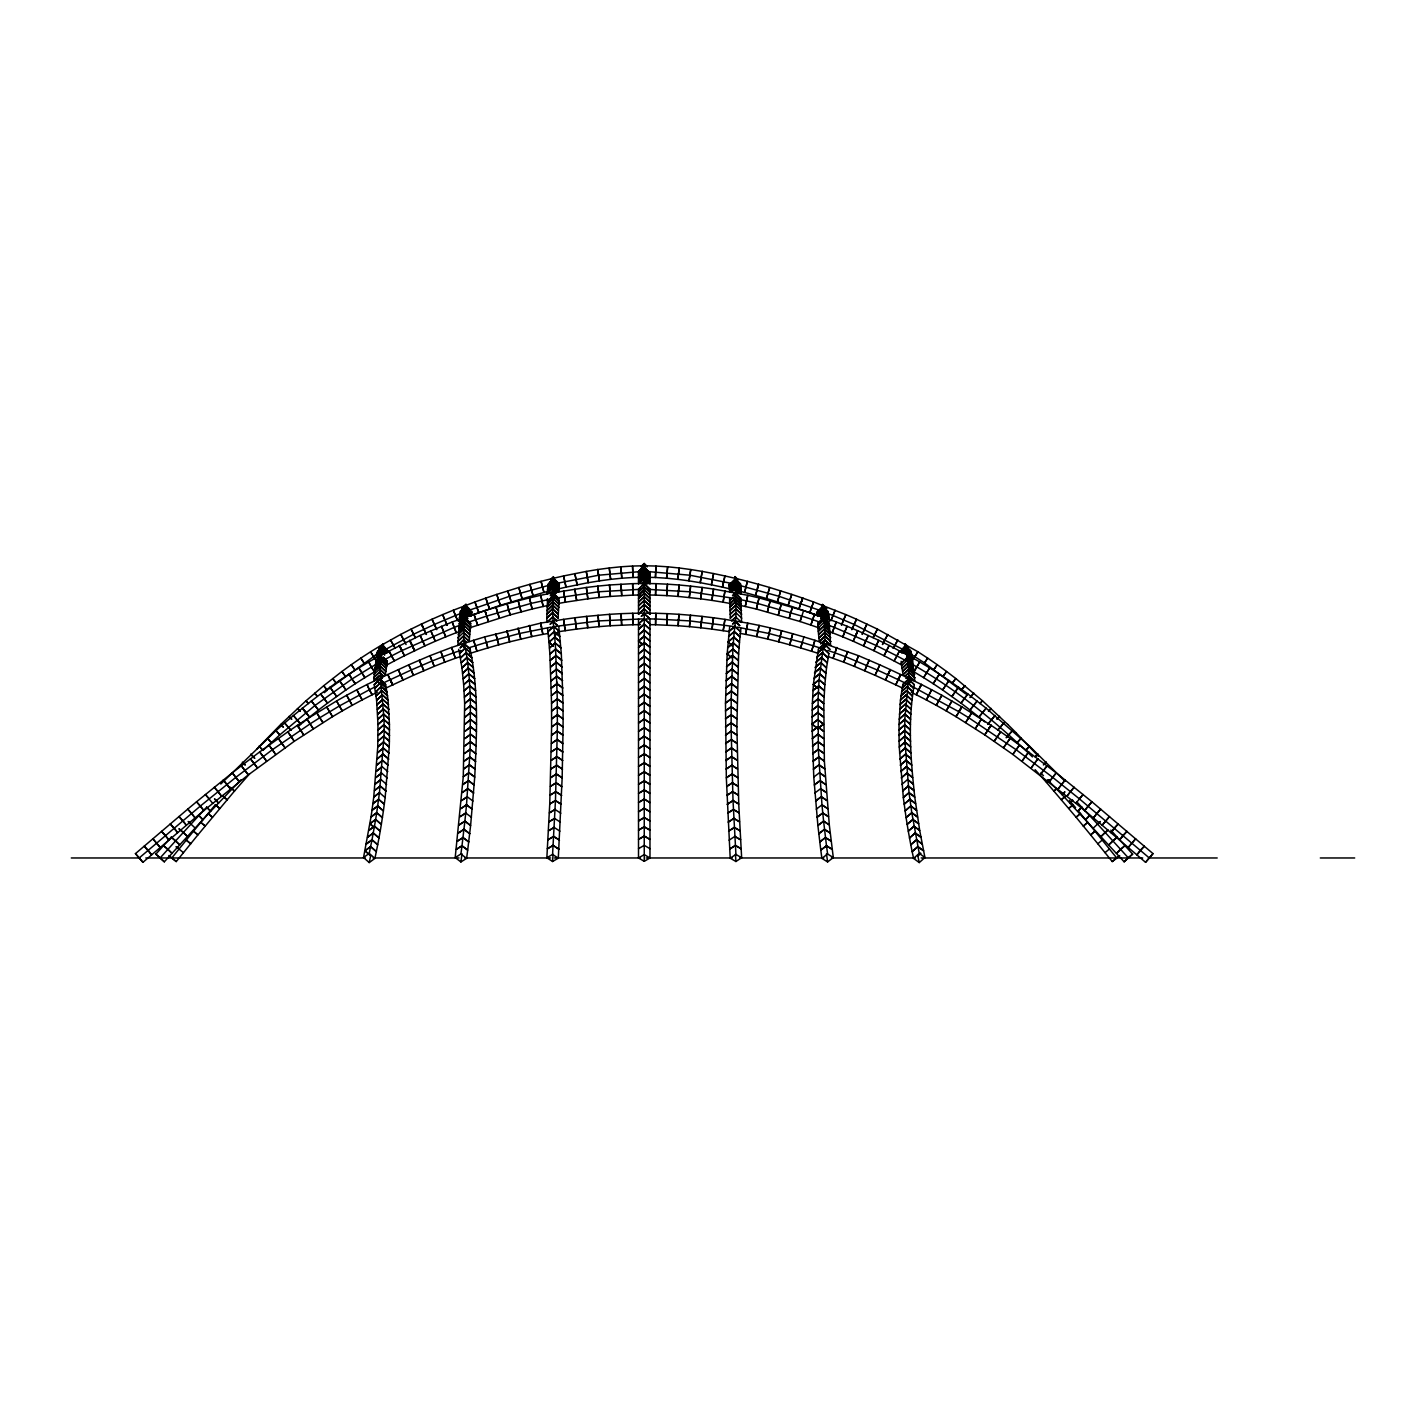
<?xml version="1.0" encoding="UTF-8"?>
<svg xmlns="http://www.w3.org/2000/svg" width="1426" height="1426" viewBox="0 0 1426 1426"><rect width="100%" height="100%" fill="white"/><g stroke="black" fill="none" stroke-linecap="round" stroke-linejoin="round"><path stroke-width="1.5" d="M557.352 722.875L557.263 698.918L551.541 703.143L551.612 726.939L557.352 722.875L563.074 726.939L562.165 777.83L558.297 858.185L552.575 861.5L546.853 857.739L549.741 804.014L555.463 800.556L557.299 731.217L563.02 735.192L557.299 731.146L557.352 722.946L563.074 726.957L563.092 718.864L563.003 703.089L557.263 698.918M741.734 618.171L735.994 612.77L730.272 618.118L730.219 614.267L735.941 608.866L735.852 616.995L741.573 622.413L741.039 604.089L735.317 598.563L735.246 584.107L729.506 589.776L729.666 591.719L735.388 586.068L741.11 591.683L741.217 593.822L735.477 588.225L731.181 592.432L735.477 588.207L741.217 593.822M644.302 613.144L655.764 613.269L655.639 624.731L649.917 624.659M731.217 698.847L736.957 703.161L731.217 698.918L731.146 722.875L736.868 726.939L738.615 654.071L732.893 649.187L727.171 653.857L725.495 703.089L731.217 698.847L732.893 649.187M383.434 643.75C374.824 676.174 387.07 709.007 383.505 742.055L377.765 746.939L373.737 797.116L379.459 792.642L383.505 742.09L389.227 747.046L385.163 797.562M546.907 622.342L552.646 616.995L556.942 620.97L552.646 617.048L546.924 622.413L546.764 618.171L552.486 612.77L558.226 618.118L558.279 614.267L552.557 608.866L553.074 621.486L557.37 625.39L553.074 621.558L550.222 624.231M655.621 618.991L655.514 624.731L678.259 625.747L678.901 614.303L667.457 613.661L666.815 625.105L667.332 613.661L655.889 613.269L655.621 618.991L689.881 620.916L733.552 626.477M470.437 609.918L466.142 605.64L460.402 611.344L459.083 621.326L464.823 615.693L464.876 613.733L467.728 616.567L464.876 613.733L465.963 604.285L461.668 608.581M471.079 615.961L465.357 610.257L459.635 615.925L465.357 610.275L471.079 615.961L471.863 611.344M729.132 584.107L729.506 589.776L735.246 584.09L735.05 576.567L737.902 579.544M740.593 584.107L734.871 578.403L740.593 584.107L741.11 591.683L735.388 586.068L729.666 591.719M823.604 821.18L829.308 824.87L824.371 761.163L823.818 703.571L818.096 698.865L818.328 749.327L821.964 804.852L823.604 821.18L829.308 824.888L833.301 857.579L827.597 861.946L821.893 858.363L820.788 850.163L826.492 845.778L823.604 821.18L817.882 825.511L820.788 850.128L826.492 845.778L832.196 849.379L826.492 845.778L827.597 853.996L833.301 857.579M558.226 618.171L552.486 612.77L546.764 618.171L547.441 604.089L553.181 598.563L553.252 584.107L558.992 589.776L558.832 591.719L553.11 586.068L547.37 591.683L547.281 593.822L553.003 588.225L557.316 592.432L553.003 588.207M819.308 641.504L825.048 636.049L830.77 641.522L825.048 636.049L824.834 639.864L830.574 645.301L829.237 623.412L823.515 617.779L817.775 623.376L817.918 628.367L819.308 641.504L825.048 636.085L823.622 613.733L820.752 616.567L823.622 613.733L822.517 604.357L826.813 608.652M735.317 598.563L729.595 604.125L735.317 598.599L735.941 608.813L730.219 614.285L729.595 598.581M818.096 698.793L819.094 679.739L824.834 684.694L823.818 703.588L818.096 698.793L812.374 703.446L812.036 724.105L813.765 777.045L819.487 772.749L825.208 776.707L819.487 772.714M469.19 641.504L463.45 636.049L457.728 641.522L463.45 636.049L469.19 641.45L470.705 623.394L464.983 617.761L459.261 623.412L457.924 645.301L463.646 639.864L464.823 615.693L459.083 621.326M546.853 857.739L552.575 854.424L555.463 800.556L561.202 804.3L555.463 800.556L549.741 804.032L551.612 726.921L557.352 722.946M375.894 661.254L381.615 655.621L375.894 661.254L373.701 681.2L379.441 675.71L382.293 678.42L379.441 675.71L373.719 681.271M387.355 661.272L383.059 657.029L387.355 661.254L385.359 674.623L379.637 669.061L373.915 674.516M552.557 608.813L553.181 598.599L558.903 604.143L558.279 614.285L552.557 608.813L546.818 614.232L552.557 608.866M550.596 579.544L553.448 576.674L553.252 584.09L547.531 589.74L547.37 591.683L553.11 586.068L558.832 591.719M559.349 584.107L553.627 578.403L549.331 582.681L553.627 578.403L559.349 584.107L558.992 589.776L553.252 584.09M552.575 861.5L553.038 854.299M819.094 679.739L813.373 684.48L812.374 703.446L818.096 698.865M732.893 649.097L733.766 637.172L739.488 642.235L738.615 654.071L732.893 649.097L727.171 653.857L731.449 657.582L727.171 653.857L729.684 626.656M464.894 821.18L459.19 824.87L464.894 821.18L466.516 804.87L470.17 749.363L470.402 698.865L464.662 703.571L463.272 776.724L455.197 857.579L460.901 861.946L466.605 858.363L467.692 850.163L461.988 845.778L464.894 821.18L470.616 825.511L467.692 850.128L461.988 845.778L456.284 849.379L461.988 845.778L460.901 853.996L455.197 857.579M464.894 821.18L470.616 825.494L474.733 777.063L468.994 772.749L463.272 776.707L468.994 772.714L474.733 777.045C476.747 734.443 478.886 691.04 470.063 649.026L464.341 643.821L463.646 639.882L457.942 645.39M813.373 684.48L817.668 688.205L813.373 684.462L818.435 649.026L824.139 643.821L824.834 639.882L830.556 645.39M819.094 679.667L823.194 648.081L828.898 653.536L826.51 667.885L820.806 662.591L815.084 667.564L820.806 662.662L826.527 667.885L824.834 684.712L819.094 679.667L813.373 684.462M733.766 637.083L734.265 631.629L739.987 636.78L739.488 642.253L733.766 637.083L728.044 642.003L732.34 645.871M739.702 625.568L735.406 621.558L732.554 624.107L735.406 621.486L735.852 617.048L731.556 620.934L735.852 616.995M734.265 631.629L728.543 636.549L734.265 631.54L735.406 621.558M381.829 651.985L384.699 654.819L381.829 651.985L376.108 657.636L377.694 650.63M740.932 628.492L739.987 636.798L734.265 631.54M460.901 861.946L461.988 853.746M376.714 812.713L379.459 792.66L373.737 797.098L371.99 810.36L377.694 805.975L383.398 810.895L381.348 824.388L375.644 819.451L376.714 812.713L382.418 817.651L376.714 812.713L370.992 817.045L363.541 857.543L369.227 862.57L374.913 858.399L377.694 844.816L372.008 839.807L375.644 819.469L381.348 824.424L380.207 831.18L374.503 826.224L368.799 830.485L374.503 826.224L380.207 831.198L377.712 844.78L372.008 839.807L366.322 843.996L372.008 839.807L369.227 853.372L363.541 857.543M819.843 628.189L810.806 625.069L814.478 614.214L803.587 610.613L800.075 621.522L756.315 609.027L759.024 597.904L747.848 595.302L746.529 600.881L757.687 603.465L756.44 609.062L745.263 606.478L747.705 595.284L713.642 589.063L711.824 600.382L700.594 598.813L702.055 587.441L713.535 589.045L711.948 600.399L723.142 602.2L724.961 590.881L723.035 602.182L730.558 603.537M909.039 792.642L903.318 797.562L899.271 747.046L904.993 742.09L909.039 792.642L914.761 797.116C910.733 759.88 907.524 721.806 914.28 684.694L908.576 679.115L902.836 684.516L900.448 700.077L899.04 724.461L904.779 719.399L909.111 672.359L905.064 643.75L907.934 646.691M369.227 862.57L370.653 855.796L364.967 850.769L370.653 846.598L376.339 851.589L370.653 846.598L364.967 850.787L370.653 855.796M746.529 600.881L745.263 606.478L741.663 605.729M823.194 648.081L817.472 653.179L823.194 648.028L824.139 643.857L829.861 649.311L824.139 643.857L818.435 649.026M758.543 584.303L757.562 587.993L758.632 584.321L769.666 587.476L766.422 598.474L744.515 592.414L747.474 581.345L758.543 584.303L755.584 595.373L758.632 584.321M827.757 656.459L843.782 662.181L847.739 651.432L843.639 662.127L854.299 666.352L858.63 655.728L879.753 664.837L875.118 675.318L854.174 666.298L858.505 655.693L814.941 640.292L811.554 651.236L814.888 640.274L803.925 636.959L800.681 647.939L816.955 652.948M822.392 648.652L802.232 642.431L800.592 647.921L789.665 644.766L792.749 633.732L803.854 636.923M812.695 619.668L801.822 616.068L800.004 621.504L810.877 625.105L814.549 614.25L825.387 617.975M835.048 652.858L836.83 647.422L833.034 658.224L835.048 652.858L827.811 650.434M802.642 598.082L798.97 608.938L788.115 605.266L791.786 594.41L802.642 598.082L801.43 601.719L802.731 598.118L813.533 601.95L809.701 612.752L816.777 615.39M828.702 631.397L832.303 632.716L836.242 621.968L825.476 618.011M802.731 598.118L798.899 608.92L809.701 612.752L813.604 601.986L845.814 614.588L841.447 625.176L845.903 614.624L856.42 619.205L877.364 629.08L873.104 637.636L877.471 629.133L917.827 651.718L912.89 659.899M833.069 615.533L835.119 610.185L830.841 620.809L833.069 615.533L827.74 613.447M834.228 627.333L832.16 632.663L842.819 636.869L847.026 626.21L836.367 622.003L834.228 627.333L876.188 645.479L878.755 640.345L889.129 645.461L883.977 655.693L902.48 665.407M857.008 632.484L855.618 636.049L857.097 632.52M909.645 682.983L911.089 679.436L890.287 669.632L885.475 680.042L902.676 688.134M909.556 682.947L911.018 679.418L921.356 684.462L916.312 694.765L911.178 692.252M907.096 683.892L898.487 679.81L900.679 674.516L895.778 684.854L899.824 676.209M854.103 624.428L851.839 629.704L856.527 619.24L854.103 624.428L833.016 615.515M898.291 679.721L887.917 674.855L890.234 669.614L879.824 664.855L875.047 675.282L885.475 680.042L890.287 669.632M876.188 645.479L873.888 650.719L884.067 655.746L889.218 645.497L909.574 656.21M921.463 684.516L916.223 694.712L926.383 699.952L931.731 689.81L941.802 695.246L936.347 705.335L926.276 699.899L931.624 689.756L921.463 684.516L919.503 687.813L921.356 684.462M897.043 655.996L899.503 650.791L894.155 660.933L897.043 655.996L905.457 660.488M890.234 669.614L887.774 674.801L877.346 670.042M876.259 645.515L873.781 650.666L853.158 641.219L857.703 630.72L847.151 626.264L842.713 636.834L853.265 641.272L857.828 630.755L878.755 640.345L876.259 645.515L896.865 655.889M959.11 711.841L961.819 706.797L941.891 695.3L936.258 705.282L946.222 710.914L951.944 700.986L946.133 710.861L955.99 716.672L959.11 711.841L910.644 685.603M897.97 679.56L899.788 676.191M893.318 648.295L897.863 639.882L893.246 648.26M959.074 711.824L961.89 706.833L991.07 725.335L984.796 734.907L955.919 716.618L959.074 711.824L968.842 717.813L971.659 712.822L965.598 722.536L968.842 717.813M991.141 725.371L984.724 734.871L1012.817 754.407L1019.483 745.085L1010.161 738.418L1003.494 747.741L1010.107 738.383L1000.695 731.841L994.207 741.288L1000.624 731.788L991.141 725.371L988.949 728.508M914.013 671.86L919.77 661.967L929.574 667.831L923.692 677.671L913.87 671.789L919.645 661.878L909.681 656.263M912.783 659.828L917.952 651.807L927.56 658.046L924.547 662.912L965.652 693.892M988.913 728.472L991.07 725.335M1145.559 862.32L1153.01 853.621L1091.977 801.804L1088.056 805.993L1084.633 810.592L1102.155 825.28L1109.535 816.51L1102.138 825.262L1128.233 847.472L1135.666 838.755L1128.216 847.472L1145.559 862.32L1153.01 853.621M1052.566 777.277L1079.286 798.756L1083.118 794.496L1075.828 803.319L1084.651 810.61L1091.942 801.786L1056.274 772.892L1049.144 781.876L1056.22 772.856L1019.537 745.121L1012.763 754.372L1075.846 803.355M176.254 861.571L171.869 857.882L193.508 831.198L197.893 834.887L176.254 861.571L171.744 858.042M215.379 804.71L219.711 808.453L215.379 804.71L193.508 831.198L197.893 834.905L234.524 791.02L230.21 787.259L234.506 791.056L249.586 773.872M155.844 854.121L171.227 837.169L175.683 840.787L179.712 844.887L164.329 861.821L155.844 854.121L164.329 861.821M160.318 857.721L168.001 849.254L163.544 845.654L172.011 853.354L168.001 849.254M168.001 849.254L175.683 840.787M175.683 840.805L198.874 815.547L202.902 819.611L179.712 844.887L171.245 837.169M256.609 749.22L280.69 724.479L283.382 727.189L280.762 724.426L306.002 700.79L308.533 703.642L306.073 700.719L323.613 685.781L327.231 690.22L324.308 692.662M220.798 784.015L275.949 730.647L279.781 734.889L314.843 705.585L351.955 679.043L349.014 674.106L339.495 680.469L345.858 689.988L355.377 683.642L351.955 679.043M1064.776 791.983L1062.12 794.728L1124.151 861.821L1132.636 854.121L1110.818 830.128M1064.759 791.965L1062.085 794.692L1047.486 779.737M1072.673 800.253L1069.999 802.981L1072.655 800.236M1120.479 849.254L1116.469 853.354L1124.954 845.636L1120.479 849.254L1128.18 857.721L1124.151 861.821M241.012 779.737L210.674 811.287L206.645 807.205M1093.368 828.025L1100.319 821.483L1097.378 823.925L1076.612 801.644M379.138 648.117L383.434 643.821M379.138 648.349L383.434 644.053M379.138 648.705L383.434 644.409M461.685 608.652L465.981 604.357M550.632 579.883L553.484 577.031M644.249 564.019L641.379 566.871L644.249 564.019L647.119 566.871M905.367 646.477L911.089 652.181L905.154 645.586L899.646 652.199L905.367 646.495L911.089 652.181L912.39 657.636M905.67 647.582L901.375 651.86L905.67 647.582L911.41 653.268M377.623 651.308L383.344 645.586L388.852 652.199L383.131 646.495L377.391 652.181L383.131 646.477M460.402 611.344L466.142 605.64M466.124 606.442L460.384 612.164L466.124 606.46L471.846 612.164M559.384 585.159L553.644 579.473L547.923 585.159L547.531 589.74L553.252 584.107M649.971 571.487L649.971 583.68L644.249 578.118L638.509 583.68L638.509 571.487L644.249 565.783L632.663 566.033L632.912 577.494L638.652 577.352M817.419 615.961L823.141 610.257L828.862 615.925L823.141 610.275L817.419 615.961L816.635 612.164L822.374 606.46L828.096 612.146L829.397 621.326M816.813 613.216L822.552 607.512L828.274 613.198L822.552 607.512M901.731 653.161L906.027 648.883L911.767 654.552L906.027 648.883M460.224 613.198L465.945 607.512L471.667 613.216L465.945 607.512M465.66 608.777L459.938 614.463L465.66 608.795L471.4 614.499M553.644 579.473L547.923 585.159L547.905 584.107M638.509 571.487L644.249 565.801M823.426 611.914L819.13 616.175L823.426 611.932L829.148 617.565M376.731 654.552L382.453 648.883L386.749 653.161L382.453 648.883L373.541 656.673L370.671 651.718L380.439 645.746M553.431 582.325L547.691 587.993L553.431 582.343L559.152 588.011M377.355 657.992L381.651 653.732M459.332 617.565L465.072 611.932L469.368 616.175L465.072 611.914M459.136 619.365L464.876 613.733M823.675 615.675L820.806 618.51L823.675 615.693L827.971 619.918M903.139 674.623L908.861 669.044L914.583 674.516L908.861 669.044L903.121 674.587L901.624 665.817L907.346 660.185L913.068 665.692L914.779 681.2L909.057 675.71L906.187 678.42L909.057 675.71L914.779 681.271M459.261 623.412L464.983 617.779L470.705 623.394M465.072 620.096L459.35 625.711L465.072 620.132L470.794 625.729M550.151 593.323L553.021 590.542L555.873 593.323L553.021 590.542M817.775 623.394L823.515 617.779L829.237 623.412M817.918 628.367L823.658 622.805L829.379 628.296L823.658 622.77M383.505 742.055L389.227 747.028L389.387 741.199L383.665 736.226L377.926 741.128L383.665 736.226L389.387 741.163L389.441 724.479L383.719 719.435L377.979 724.533L376.607 700.255L374.2 684.694L379.922 679.132L385.644 684.48L388.05 700.077L389.441 724.461L383.719 719.399L377.979 724.515L377.765 746.939L383.505 742.09M638.509 583.68L644.249 578.1L649.971 583.68M641.379 583.608L644.249 580.828L647.119 583.608L644.249 580.828M638.509 589.205L644.249 583.662L649.971 589.205L649.971 614.232L644.249 608.991L638.509 614.232L638.509 589.205L644.249 583.68L649.971 589.205M729.506 601.219L735.228 595.694L740.95 601.219L741.039 604.107L735.317 598.599M374.2 684.658L379.922 679.115L385.644 684.516M470.063 649.026L464.341 643.857L460.063 647.992L464.341 643.821L465.304 648.028L459.582 653.536L461.971 667.885L467.692 662.591L466.177 652.645L465.304 648.081L459.582 653.536L458.637 649.365M553.181 598.599L547.441 604.089L547.441 598.599M457.871 637.814L463.61 632.431L469.332 637.885L463.61 632.395M730.272 618.171L735.994 612.77M550.222 624.178L553.074 621.486M902.854 684.48L908.576 679.132L914.28 684.694M262.919 750.361L258.997 746.172L262.937 750.343L279.781 734.889L276.002 730.575L284.612 723.018L290.851 730.255M553.074 621.558L554.233 631.54L548.511 636.798L549.883 654.071L555.605 649.097L554.732 637.172L549.01 642.235L553.306 645.942L549.01 642.235L554.732 637.083L554.233 631.629L548.511 636.78L547.566 628.492M638.509 614.232L644.249 608.991L649.971 614.232M1049.34 779.897L1046.506 782.464L1076.095 817.241L1080.445 813.515L1078.003 810.574M1049.322 779.879L1046.47 782.411L1035.098 769.666M913.567 858.399L919.253 853.372L911.784 812.713L906.08 817.651L908.291 831.18L913.995 826.224L919.681 830.485L924.939 857.543L919.253 862.57L913.567 858.399L910.786 844.816L916.472 839.807L922.176 843.996L916.472 839.807L910.786 844.78L908.291 831.198L913.995 826.242L919.699 830.502L914.761 797.098L909.039 792.66L903.318 797.58L906.08 817.633L911.784 812.713L909.039 792.66M917.827 855.796L920.679 853.283L917.827 855.796L919.253 862.57M469.386 679.667L463.664 684.712L464.662 703.588L470.402 698.793L469.386 679.739L463.664 684.694L461.971 667.885L467.692 662.662L473.414 667.564L467.692 662.662L469.386 679.667L475.108 684.462L469.386 679.739M904.993 742.055L899.271 747.028L899.093 741.199L904.833 736.226L904.779 719.435L910.501 724.515L904.779 719.399L899.04 724.479L899.093 741.163L904.833 736.173L910.554 741.11L904.833 736.173L904.993 742.055L910.733 746.939L904.993 742.09M135.47 853.621L187.715 809.148L191.672 813.301L195.095 817.9L160.265 847.472L152.814 838.755L160.265 847.472L142.939 862.32L135.47 853.621L142.939 862.32M139.588 857.632L200.442 805.993L203.865 810.592L195.077 817.918L187.733 809.13L196.521 801.804L200.442 805.993M901.856 784.443L907.578 779.523L913.3 784.05L907.578 779.523M297.927 726.743L300.833 724.265L293.417 715.531L311.385 701.022L320.583 693.999L327.445 703.178L345.965 689.917L339.388 680.541L320.672 693.927L327.534 703.107L318.426 710.059L311.385 701.022L318.515 709.988L309.531 717.118L302.33 708.205L306.073 712.537M555.605 649.187L549.883 654.071L551.541 703.161L557.263 698.847L555.605 649.187L561.327 653.857L563.003 703.089L557.263 698.847M733.766 637.172L728.044 642.003L732.322 645.818M1097.824 843.782L1102.209 840.092L1094.99 831.198L1090.605 834.887L1112.244 861.571L1116.754 858.042M1105.043 852.659L1109.428 848.987L1102.209 840.092M1112.244 861.571L1119.677 855.6L1116.629 857.882L1109.428 848.987M200.406 806.011L235.932 777.277L232.224 772.892L196.538 801.786L203.847 810.61L248.338 774.853L241.351 765.78L232.26 772.856L239.301 781.894L235.932 777.277M302.241 723.107L309.62 717.046L302.33 708.205L305.859 712.697M382.079 766.653L376.357 771.323L382.079 766.689L387.801 771.591M381.526 773.052L375.804 777.669L381.526 773.07L387.248 777.972M1128.18 857.721L1132.636 854.121M328.711 689.043L373.559 656.673L375.698 659.828M380.92 779.523L375.198 784.086L380.92 779.541L386.624 784.443M235.896 777.295L272.366 749.72L310.048 723.909L307 719.043L336.554 700.986L342.365 710.861L332.49 716.672L326.607 706.833L332.579 716.618L294.273 741.288L248.302 774.888L241.297 765.815L259.657 751.93L266.537 761.092L259.71 751.894L287.802 731.841L294.273 741.288L287.856 731.788L297.357 725.371L303.702 734.907L297.428 725.335L307 719.043L313.221 728.686L310.048 723.909M821.893 858.363L827.597 853.996M376.714 812.713L370.992 817.027L371.99 810.342L377.694 805.993L383.398 810.931L385.163 797.58L379.459 792.642M823.604 821.18L817.882 825.494L813.765 777.063M814.87 792.981L820.592 788.703L826.314 792.553L820.592 788.667M816.26 809.184L821.964 804.852L827.686 808.631L821.964 804.852M731.217 698.918L725.495 703.089L726.333 777.83L730.201 858.185L735.923 861.5L741.645 857.739L738.739 804.014L733.017 800.556L731.199 731.217L725.46 735.192L731.199 731.146L731.146 722.946L725.406 726.957L731.146 722.875M557.299 731.146L551.559 735.139L557.299 731.217M467.247 796.742L461.525 800.592L467.247 796.76L472.951 801.073M730.201 858.185L735.923 854.424L733.017 800.556L727.296 804.3L733.017 800.556L738.757 804.032L736.868 726.921L731.146 722.946M465.749 812.998L460.028 816.759L465.749 813.016L471.453 817.33M729.096 840.181L734.818 836.42L740.54 839.754L734.818 836.42M371.348 667.065L374.61 671.789L364.806 677.671L358.799 667.921L349.138 674.035L351.919 679.043L371.348 667.065L368.728 661.967L378.799 656.263M310.012 723.927L319.691 717.795L322.882 722.536L316.822 712.822L319.691 717.795M319.656 717.813L339.245 706.048M555.07 809.469L549.349 812.909L555.07 809.487L560.81 813.23M554.643 818.435L548.921 821.839L554.643 818.453L560.365 822.178M554.179 827.419L548.457 830.788L554.179 827.437L559.901 831.18M638.509 848.702L644.249 845.333L649.971 848.702M638.509 857.971L644.249 854.602L649.971 857.971L644.249 861.34L638.509 857.971L638.509 618.866M380.582 645.675L400.706 634.427L405.251 642.823M385.002 649.739L413.647 634.231L411.027 629.133L400.831 634.356L406.054 644.552M374.485 671.86L371.313 667.083L377.943 663.322M339.21 706.048L342.276 710.914L352.24 705.282L346.607 695.3L336.643 700.932L339.21 706.048L369.334 689.774L372.275 694.712L362.115 699.952L356.767 689.81L346.696 695.246L352.151 705.335L362.204 699.899L356.856 689.756L367.035 684.516L369.334 689.774M378.906 656.21L420.1 635.479L424.984 645.853L404.431 655.746L399.369 645.461L401.972 650.559L454.27 627.333L452.131 622.003L420.207 635.426L424.877 645.889L435.34 641.219L430.777 630.72L435.233 641.272L445.785 636.834L441.454 626.21L445.661 636.869L456.32 632.663L454.27 627.333M384.717 659.596L391.437 655.996L388.995 650.791L394.325 660.933L404.521 655.693L399.28 645.497L401.954 650.577M386.018 665.407L394.414 660.898L391.437 655.996M391.633 655.889L401.811 650.648M377.302 692.252L372.168 694.765L369.298 689.792L376.143 686.441M426.445 634.392L421.454 624.071L411.134 629.08L415.322 637.672L413.647 634.231M413.683 634.214L434.413 624.428L431.971 619.24L421.561 624.018L423.112 627.511L421.454 624.071M381.384 683.892L390.011 679.81L387.801 674.516L367.142 684.462L369.298 689.792M385.822 688.134L392.72 684.854L390.51 679.56M392.685 684.872L413.433 675.282L411.134 670.042L408.674 664.855L387.836 674.498L392.685 684.872L390.207 679.721L411.134 670.042M411.223 669.988L408.745 664.837L429.868 655.728L434.306 666.298L413.362 675.318L411.223 669.988L432.292 660.933L442.916 656.726L444.841 662.127L434.199 666.352L429.975 655.693L451.507 647.475L455.464 658.224L444.716 662.181L440.759 651.432L442.916 656.726M434.413 624.428L436.748 629.65L434.395 624.428L455.464 615.515L457.639 620.809L453.379 610.185L474.894 601.986L478.797 612.752L471.721 615.39M455.429 615.533L460.758 613.447M467.888 610.702L509.474 596.318L549.883 585.034M459.778 631.397L456.195 632.716L454.11 627.387L459.493 625.408M442.826 656.762L453.593 652.823M468.459 622.199L486.676 616.068L484.983 610.595L506.996 603.875L510.241 614.856L470.455 627.565M469.707 653.518L476.997 651.219L473.557 640.292L451.668 647.422L453.45 652.858L460.687 650.434M460.741 656.459L455.322 658.277L453.45 652.858M467.906 648.081L486.266 642.431L484.644 636.923L540.668 623.126L542.932 634.356L531.702 636.602L529.438 625.372L531.827 636.584L509.67 641.843L506.907 630.72L509.777 641.807L498.726 644.802L495.749 633.732L498.815 644.766L487.817 647.939L486.337 642.413L519.545 633.483L551.185 627.101M484.573 636.959L473.61 640.274L476.997 651.219L487.888 647.921L486.266 642.431M530.864 603.448L529.349 597.922L518.244 600.756L521.078 611.861L518.137 600.792L507.086 603.858L510.151 614.891L532.183 609.027L530.864 603.448L486.765 616.05L488.423 621.522L486.676 616.068M552.254 578.546L541.131 581.309L543.876 592.432L500.294 605.284L496.783 594.392L518.743 587.512L522.076 598.474L518.832 587.476L529.848 584.321L533.003 595.337L529.955 584.303L541.024 581.345L543.983 592.414L547.584 591.505M530.811 603.465L529.474 597.904L540.65 595.302L543.235 606.478L532.058 609.062L530.811 603.465L549.349 599.366M552.343 578.528L563.52 575.961L565.979 587.155L588.332 582.681L586.211 571.434L563.609 575.944L566.086 587.138L558.635 588.849M557.299 583.27L598.599 575.213L640.434 571.576M552.005 592.966L540.775 595.284L543.092 606.496L548.707 605.355M552.147 592.949L586.318 587.459L587.904 598.813L565.356 602.2L563.537 590.881L565.462 602.182L557.94 603.537M554.964 598.26L598.563 591.79L640.452 589.277M548.422 633.394L542.789 634.374L540.81 623.091L563.52 619.365L565.195 630.702L557.726 631.843M597.654 569.544L586.353 571.398L588.207 582.717L599.508 580.863L597.654 569.544L598.278 573.323L597.815 569.527L609.187 567.994L610.72 579.348L599.348 580.881L597.815 569.527M554.946 626.477L598.617 620.916L642.36 618.902M620.773 566.799L609.365 567.976L610.524 579.366L621.932 578.207L620.773 566.799L621.148 570.614L620.97 566.782L632.413 566.051L633.162 577.477L621.718 578.225L620.97 566.782M609.365 584.999L597.957 586.086L599.17 597.476L587.779 598.831L586.442 587.441L597.815 586.104L599.027 597.494L610.453 596.407L609.49 584.981L632.538 583.662L633.037 595.105L610.31 596.425L609.49 584.981M644.16 583.484L632.698 583.662L632.877 595.123L640.524 594.999M644.178 613.144L632.734 613.269L632.859 624.731L640.488 624.641M71.3 857.971L140.051 857.971M145.791 857.971L365.413 857.971M373.059 857.971L458.994 857.971M464.716 857.971L550.668 857.971M554.482 857.971L640.434 857.971M646.156 857.971L732.091 857.971M739.737 857.971L823.765 857.971M831.411 857.971L915.439 857.971M921.178 857.971L1142.707 857.971M1148.447 857.971L1217.198 857.971M1320.316 857.971L1354.7 857.971M646.121 618.902L655.675 619.009M644.338 583.484L655.8 583.662L655.621 595.123L666.905 595.622L667.404 584.179L655.96 583.662L655.461 595.105L649.882 595.034M646.138 589.241L689.917 591.79L733.534 598.26M644.374 565.765L655.835 566.033L655.568 577.494L649.846 577.352M648.064 571.576L689.881 575.213L733.053 583.697M728.882 631.558L711.966 629.116L713.428 617.761L724.889 619.347L723.214 630.684L724.961 619.365L747.67 623.091L745.709 634.374L740.076 633.394M737.295 627.101L768.953 633.483L802.161 642.413M739.131 599.366L746.618 600.899M736.155 578.528L724.978 575.961L722.519 587.155L711.307 584.803L713.66 573.573L724.871 575.944L722.412 587.138L731.716 589.277M736.244 578.546L747.367 581.309L744.622 592.432L740.896 591.505M734.907 584.125L779.006 596.318L818.827 610.025M803.515 610.595L759.149 597.922L757.634 603.448L801.733 616.05M812.82 619.704L820.039 622.199M827.205 624.748L834.37 627.387M834.905 652.823L845.654 656.762M845.582 656.726L877.257 669.988M854.085 624.428L903.496 649.739M912.212 664.266C956.436 689.257 995.901 721.841 1032.46 756.921M735.923 854.424L741.645 857.739M910.073 653.696L924.547 662.912L927.684 658.135L937.132 664.623L946.525 671.45L943.228 676.138L946.632 671.521L955.741 678.473L952.318 683.072L955.848 678.562L982.407 700.719L979.929 703.624L982.496 700.79L1007.736 724.426M968.807 717.795L1016.15 749.737M552.575 854.424L558.297 858.185M731.199 731.217L736.921 735.121L731.199 731.146M1016.132 749.72L1052.602 777.295M919.253 853.372L924.939 857.543M911.784 812.713L917.488 817.027L911.784 812.713M460.901 853.996L466.605 858.363M179.07 848.987L176.058 846.634L183.455 852.659M168.856 855.547L171.869 857.882M470.402 698.865L476.124 703.464L470.402 698.793M984.778 721.895L978.878 717.046L986.168 708.205L967.915 693.999L961.053 703.178L942.533 689.917L949.11 680.541L967.826 693.927L960.964 703.107L970.072 710.059L977.113 701.022L969.983 709.988L978.967 717.118L986.079 708.134L1029.501 746.172L1025.579 750.361L1029.554 746.226L1065.026 781.27M1079.25 798.738L1148.91 857.632M555.605 649.097L561.327 653.857L558.796 626.656M191.12 823.925L188.179 821.483L195.13 828.025M554.732 637.172L560.454 642.003L554.732 637.083M554.233 631.629L559.955 636.549L554.233 631.54M369.227 853.372L374.913 858.399M465.304 648.081L471.008 653.179L465.304 648.028M649.971 618.866L644.249 613.715L641.379 616.264L644.249 613.715L649.971 618.866L649.971 857.971M735.941 608.866L741.68 614.25L735.941 608.813M735.406 621.486L739.702 625.515M823.194 648.028L828.898 653.536M553.181 598.563L558.903 604.125L558.885 598.581L553.163 592.984L550.293 595.801L553.163 593.02L558.885 598.581M907.346 660.167L913.068 665.728L912.604 661.254L906.865 655.604L912.604 661.254M379.637 669.044L385.359 674.623M735.228 595.658L740.95 601.237M735.477 590.524L738.347 593.341M735.246 584.107L740.967 589.74L735.246 584.09M906.669 651.985L912.39 657.636L912.569 659.382M906.847 653.75L911.143 657.974M823.622 613.733L829.362 619.383M1040.766 773.035L1043.476 775.726M1007.808 724.479L1015.918 732.572M905.064 644.053L907.934 646.905M905.064 644.409L907.934 647.279M905.154 645.586L910.786 650.63M822.481 604.606L825.351 607.476M822.374 606.442L828.078 611.344M734.996 577.013L737.866 579.883M647.119 566.443L644.249 563.43L641.379 566.3L644.249 563.573L644.249 861.34M1015.972 732.643L1038.413 756.279M1097.378 823.925L1120.497 849.254M209.23 798.738L205.362 794.496L212.67 803.319M290.904 730.201L284.683 722.964L293.417 715.531L300.761 724.319M1069.411 800.342L1075.561 807.651M327.231 690.22L323.702 685.71L341.866 671.521L345.27 676.12L341.973 671.45L351.242 664.712L354.539 669.4L351.366 664.623L360.796 658.135L363.969 662.912L360.921 658.046L370.528 651.807L373.559 656.673M351.919 679.043L355.27 683.714L364.931 677.6L358.906 667.831L368.728 661.967L371.313 667.083M373.541 656.673L375.608 659.899M395.234 648.26L390.51 639.953L395.18 648.295M390.011 679.81L392.72 684.854M421.561 624.018L426.338 634.445M434.395 624.428L432.078 619.205L442.577 614.624L447.158 625.141M455.464 615.515L453.29 610.221L442.684 614.588L447.051 625.176M378.942 682.947L377.462 679.418L378.853 682.983M454.11 627.387L452.256 621.968L484.893 610.613L486.106 614.25L484.983 610.595M540.668 623.126L541.363 626.87L540.81 623.091M901.624 665.799L901.143 661.272M826.492 853.746L827.597 861.946M735.46 854.299L735.923 861.5M553.163 604.161L553.27 606.799M556.693 681.771L556.817 685.282M904.744 740.415L904.797 744.229M667.065 589.883L666.762 595.605L678.188 596.425L678.99 584.981L667.564 584.179L667.065 589.883M678.455 620.025L678.116 625.747L689.542 626.638L690.434 615.212L701.948 616.371L700.701 627.761L712.055 629.133L713.535 617.779L702.073 616.389L700.808 627.779L689.418 626.638L690.558 615.23L679.026 614.321L678.455 620.025M655.693 571.755L655.336 577.477L666.762 578.225L667.511 566.782L656.085 566.051L655.693 571.755M678.509 590.703L678.045 596.407L700.719 598.831L702.18 587.459L690.665 586.104L689.328 597.476L690.54 586.086L679.132 584.999L678.509 590.703M667.118 572.503L666.566 578.207L677.956 579.366L679.132 567.976L667.725 566.799L667.118 572.503M678.526 573.662L677.778 579.348L689.132 580.881L690.665 569.527L679.311 567.994L678.526 573.662M689.899 575.213L688.972 580.863L700.291 582.717L702.145 571.398L690.826 569.544L689.899 575.213M746.618 628.723L745.566 634.356L756.796 636.602L759.042 625.372L770.361 627.921L767.705 639.08L778.81 641.843L781.591 630.72L792.749 633.732L789.754 644.802L778.703 641.807L781.698 630.755L770.486 627.957L767.83 639.098L756.653 636.584L759.185 625.408L747.83 623.126L746.618 628.723M702.287 571.434L700.148 582.681L711.414 584.82L713.535 573.555L702.287 571.434M768.739 606.282L767.42 611.861L770.254 600.756L768.721 606.282M779.755 609.33L778.346 614.891L781.395 603.858L779.772 609.348M790.753 612.592L789.238 618.118L792.482 607.137L790.806 612.61M768.061 592.984L766.511 598.492L788.204 605.284L791.715 594.392L769.755 587.512L768.044 592.984M779.006 596.318L777.384 601.808L780.717 590.845L779.006 596.318M825.868 643.732L824.763 647.386L825.975 643.768M866.758 665.372L864.744 670.737L869.183 660.167L866.794 665.372M865.796 640.595L863.621 645.889L868.381 635.479L865.814 640.595M864.495 629.205L862.16 634.445L866.937 624.018L864.512 629.205M885.047 639.454L882.444 644.552L887.792 634.427L885.047 639.454M929.699 667.921L923.567 677.6L933.228 683.714L939.484 674.106L929.699 667.921M939.36 674.035L933.121 683.642L942.639 689.988L949.003 680.469L939.484 674.106M981.409 719.007L975.277 728.686L981.48 719.043M958.486 687.1L951.908 696.494L958.575 687.172M961.819 706.797L958.7 711.61L961.89 706.833M937.132 664.623L933.977 669.418L937.238 664.712M1140.23 850.217L1136.896 854.887L1144.347 846.188L1140.23 850.217M1025.365 756.493L1022.014 761.127L1028.788 751.894L1025.347 756.475M1122.922 835.404L1119.535 840.039L1126.986 831.322L1122.922 835.404M1034.51 763.338L1031.141 767.972L1038.003 758.792L1034.492 763.32M1043.582 770.272L1040.196 774.888L1047.147 765.78L1043.565 770.254M1114.241 828.007L1110.854 832.641L1118.269 823.907L1114.241 828.007M1061.55 784.389L1058.128 788.988L1065.24 780.004L1061.514 784.353M1096.826 813.301L1093.403 817.9L1100.765 809.13L1096.826 813.301M1070.409 791.519L1066.987 796.118L1074.188 787.205L1070.409 791.519M964.796 685.71L961.267 690.22L964.885 685.781M995.009 715.478L987.737 724.319L995.081 715.531M973.673 693.125L970.054 697.564L973.762 693.196M1003.815 722.964L997.63 730.255L1003.868 723.018M1012.478 730.575L1006.186 737.759L1012.549 730.647M990.999 708.472L988.45 711.324L991.07 708.544M1021.052 738.329L1017.201 742.572L1021.105 738.383M999.43 716.387L996.845 719.185L999.501 716.44M206.663 807.187L198.856 815.565L202.884 819.647L210.691 811.269L206.663 807.187M1037.843 754.14L1035.187 756.867L1037.896 754.176M1081.853 807.205L1077.824 811.287L1081.835 807.187M1112.797 840.787L1108.786 844.887L1117.253 837.169L1112.797 840.787M1089.624 815.547L1085.596 819.611L1089.642 815.565M1105.114 832.374L1101.086 836.456L1108.055 829.932L1105.097 832.356M734.836 579.455L729.114 585.159L734.836 579.473L740.575 585.159L734.836 579.455M822.82 608.795L817.098 614.499L822.82 608.777L828.559 614.463L822.82 608.777M906.383 650.345L903.514 653.197L906.383 650.363L912.105 656.013L906.383 650.363M1046.096 762.179L1043.386 764.871L1046.131 762.215M382.81 647.582L377.088 653.268L382.81 647.582L387.106 651.86L382.81 647.582M553.573 580.774L547.834 586.46L553.573 580.792L559.295 586.478L553.573 580.792M644.249 567.174L638.509 572.86L644.249 567.192L649.971 572.86L644.249 567.174M734.925 580.792L729.203 586.478L734.925 580.774L740.647 586.46L734.925 580.774M735.067 582.325L729.346 588.011L735.067 582.343L740.807 587.993L735.067 582.325M382.115 650.345L376.393 656.013L382.115 650.363L384.984 653.197L382.115 650.363M644.249 568.885L638.509 574.553L644.249 568.903L649.971 574.553L644.249 568.885M644.249 570.863L638.509 576.514L644.249 570.881L649.971 576.514L644.249 570.863M906.972 657.707L901.25 663.357L906.972 657.742L912.711 663.304L906.972 657.707M381.508 657.707L375.787 663.322L381.508 657.742L387.248 663.357L381.508 657.742M907.863 662.894L902.141 668.527L907.863 662.93L913.585 668.402L907.863 662.894M644.249 573.092L638.509 578.706L644.249 573.109L649.971 578.706L644.249 573.092M908.398 665.871L902.676 671.486L908.398 665.906L914.119 671.343L908.398 665.906M553.27 595.658L547.531 601.237L553.27 595.694L558.992 601.219L553.27 595.694M644.249 575.498L638.509 581.113L644.249 575.516L649.971 581.113L644.249 575.498M823.426 620.096L817.686 625.693L823.426 620.132L829.148 625.675L823.426 620.096M824.068 625.729L818.328 631.326L824.068 625.764L829.789 631.201L824.068 625.729M380.635 682.662L374.913 688.223L380.635 682.715L386.339 688.009L380.635 682.715M735.335 592.984L732.465 595.783L735.335 593.02L741.057 598.599L735.335 592.984M824.513 628.955L818.791 634.517L824.513 628.991L830.235 634.392L824.513 628.991M381.152 660.167L375.43 665.728L381.152 660.185L386.874 665.799L381.152 660.185M464.84 622.77L459.119 628.313L464.84 622.805L470.58 628.367L464.84 622.805M644.249 586.621L638.509 592.146L644.249 586.639L649.971 592.146L644.249 586.621M735.513 601.736L729.791 607.262L735.513 601.772L741.253 607.209L735.513 601.736M381.259 686.494L375.537 692.002L381.259 686.53L386.981 691.788L381.259 686.53M644.249 589.758L638.509 595.266L644.249 589.776L649.971 595.266L644.249 589.758M824.888 632.395L819.166 637.921L824.888 632.431L830.609 637.814L824.888 632.431M909.111 672.341L904.815 676.477L909.111 672.359L914.832 677.796L909.111 672.359M380.635 662.894L374.913 668.402L380.635 662.93L386.357 668.527L380.635 662.93M735.763 605.141L730.023 610.649L735.763 605.177L741.484 610.578L735.763 605.177M379.387 672.359L373.648 677.831L379.387 672.341L383.683 676.459L379.387 672.341M464.43 625.729L458.709 631.219L464.43 625.764L470.152 631.326L464.43 625.764M552.967 601.736L547.245 607.209L552.967 601.772L558.707 607.262L552.967 601.772M644.249 593.091L638.509 598.563L644.249 593.127L649.971 598.563L644.249 593.091M380.1 665.871L374.378 671.343L380.1 665.906L385.822 671.486L380.1 665.871M381.829 690.558L376.108 696.013L381.829 690.594L387.551 695.817L381.829 690.594M466.177 652.573L460.455 658.01L466.177 652.645L471.881 657.671L466.177 652.645M463.985 628.955L458.245 634.392L463.985 628.991L469.707 634.517L463.985 628.955M552.735 605.141L547.014 610.578L552.735 605.177L558.457 610.649L552.735 605.141M644.249 596.638L638.509 602.093L644.249 596.674L649.971 602.093L644.249 596.638M382.328 694.854L376.607 700.255L382.328 694.89L388.05 700.077L382.328 694.89M644.249 600.453L638.509 605.854L644.249 600.489L649.971 605.854L644.249 600.453M466.979 657.439L461.258 662.805L466.979 657.511L472.683 662.466L466.979 657.511M824.834 639.864L820.538 643.892L824.834 639.882M382.756 699.364L377.017 704.729L382.756 699.417L388.478 704.551L382.756 699.417M644.249 604.535L638.509 609.9L644.249 604.588L649.971 609.9L644.249 604.535M907.863 682.662L902.141 688.009L907.863 682.715L913.585 688.223L907.863 682.662M553.68 626.335L547.958 631.665L553.68 626.424L559.402 631.415L555.106 635.426L559.402 631.415L553.68 626.335M383.095 704.087L377.373 709.399L383.095 704.141L388.835 709.257L383.095 704.141M907.221 686.494L901.517 691.788L907.221 686.53L912.961 692.002L907.221 686.494M906.669 690.558L900.947 695.817L906.669 690.594L912.39 696.013L906.669 690.558M383.38 709.007L377.658 714.266L383.38 709.061L389.102 714.141L383.38 709.061M906.17 694.854L900.448 700.077L906.17 694.89L911.891 700.255L906.17 694.854M468.334 668.028L462.612 673.25L468.334 668.099L474.056 672.947L468.334 668.099M905.742 699.364L900.02 704.551L905.742 699.417L911.464 704.711L905.742 699.364M383.576 714.123L377.854 719.31L383.576 714.159L389.316 719.221L383.576 714.159M905.385 704.087L899.663 709.257L905.385 704.141L911.125 709.382L905.385 704.087M644.249 618.741L638.509 623.893L644.249 618.831L649.971 623.893L644.249 618.741M468.904 673.732L463.183 678.865L468.904 673.803L474.626 678.58L468.904 673.803M905.118 709.007L899.378 714.141L905.118 709.061L910.84 714.248L905.118 709.007M822.321 652.573L816.599 657.671L822.321 652.645L828.025 658.01L822.321 652.573M734.818 626.335L729.096 631.415L734.818 626.424L740.54 631.665L734.818 626.335M904.904 714.123L899.182 719.221L904.904 714.159L910.644 719.292L904.904 714.123M1056.844 788.525L1053.992 791.056L1056.844 788.525M383.772 724.836L378.05 729.916L383.772 724.889L389.494 729.88L383.772 724.889M555.195 642.948L549.473 648.01L555.195 643.037L560.917 647.778L555.195 643.037M644.249 624.196L638.509 629.258L644.249 624.285L649.971 629.258L644.249 624.196M917.827 846.598L912.159 851.625L917.827 846.598L923.513 850.769L917.827 846.598M821.519 657.439L815.797 662.466L821.519 657.511L827.24 662.805L821.519 657.439M904.726 724.836L898.986 729.88L904.726 724.889L910.448 729.898L904.726 724.836M383.754 730.433L378.033 735.442L383.754 730.486L389.494 735.46L383.754 730.486M904.744 730.433L899.004 735.46L904.744 730.486L910.465 735.424L904.744 730.433M915.207 833.016L909.503 838.007L915.207 833.016L920.893 837.24L915.207 833.016M1065.721 795.958L1061.407 799.736L1065.721 795.958M912.854 819.469L907.15 824.424L912.854 819.451L918.558 823.747L912.854 819.451M469.796 685.835L464.074 690.79L469.796 685.906L475.535 690.576L469.796 685.906M644.249 630.007L638.509 634.962L644.249 630.096L649.971 634.962L644.249 630.007M905.243 748.044L899.503 752.999L905.243 748.08L910.964 752.857L905.243 748.044M905.563 754.14L899.824 759.095L905.563 754.176L911.285 758.899L905.563 754.14M910.804 805.993L905.082 810.931L910.804 805.975L916.508 810.342L910.804 805.975M1073.118 804.71L1068.769 808.453L1073.101 804.71M905.956 760.397L900.234 765.316L905.956 760.361L911.677 765.049L905.956 760.361M906.419 766.689L900.697 771.609L906.419 766.653L912.141 771.306L906.419 766.653M906.954 773.052L901.232 777.972L906.954 773.07L912.676 777.633L906.954 773.052M908.273 786.082L902.551 790.984L908.273 786.047L913.995 790.539L908.273 786.047M909.877 799.291L904.173 804.211L909.877 799.309L915.599 803.694L909.877 799.291M820.164 668.028L814.442 672.947L820.164 668.099L825.886 673.232L820.164 668.028M470.134 692.216L464.413 697.1L470.134 692.287L475.856 696.904L470.134 692.287M555.98 655.532L550.24 660.398L555.98 655.604L561.701 660.202L555.98 655.604M644.249 636.121L638.509 640.987L642.805 644.641L638.509 640.987L644.249 636.21L649.971 640.987L644.249 636.121M819.594 673.732L813.872 678.58L819.594 673.803L825.315 678.847L819.594 673.732M1080.445 813.515L1076.077 817.223L1090.605 834.905L1094.99 831.198L1080.445 813.515M1087.735 822.339L1083.368 826.046L1087.735 822.339M733.303 642.948L727.581 647.778L733.303 643.037L739.024 648.01L733.303 642.948M383.255 748.044L377.534 752.875L383.255 748.08L388.977 752.999L383.255 748.08M382.934 754.14L377.213 758.917L382.934 754.176L388.656 759.095L382.934 754.176M556.3 662.199L550.579 666.976L556.3 662.288L562.022 666.798L556.3 662.288M644.249 642.538L638.509 647.315L644.249 642.627L649.971 647.315L644.249 642.538M818.684 685.835L812.963 690.576L818.684 685.906L824.424 690.772L818.684 685.835M382.542 760.361L376.82 765.085L382.542 760.397L388.264 765.281L382.542 760.397M470.58 705.567L464.858 710.273L470.58 705.638L476.32 710.166L470.58 705.638M556.586 669.115L550.846 673.803L556.586 669.204L562.307 673.642L556.586 669.204M644.249 649.24L638.509 653.91L644.249 649.329L649.971 653.91L644.249 649.24M818.364 692.216L812.624 696.904L818.364 692.287L824.085 697.082L818.364 692.216M732.518 655.532L726.797 660.202L732.518 655.604L738.24 660.398L732.518 655.532M470.687 712.501L464.965 717.118L470.687 712.572L476.427 717.046L470.687 712.572M556.817 676.263L551.096 680.844L556.817 676.352L562.539 680.701L556.817 676.352M644.249 656.192L638.509 660.773L644.249 656.281L649.971 660.773L644.249 656.192M732.198 662.199L726.458 666.798L732.198 662.288L737.919 666.976L732.198 662.199M817.918 705.567L812.178 710.166L817.918 705.638L823.64 710.255L817.918 705.567M817.793 712.501L812.071 717.046L817.793 712.572L823.533 717.1L817.793 712.501M470.723 719.595L465.001 724.141L470.723 719.649L476.462 724.105L470.723 719.649M380.225 786.047L374.503 790.557L380.225 786.082L385.947 790.967L380.225 786.082M731.912 669.115L726.19 673.642L731.912 669.204L737.634 673.803L731.912 669.115M817.758 719.595L812.036 724.105L817.758 728.65L823.497 724.141L817.758 719.595L812.036 724.141L817.758 728.579L823.497 724.105L817.758 719.649M557.013 683.607L551.292 688.098L557.013 683.678L562.735 687.974L557.013 683.678M644.249 663.375L638.509 667.867L644.249 663.464L649.971 667.867L644.249 663.375M817.793 726.832L812.071 731.306L817.793 726.904L823.533 731.271L817.793 726.832M470.687 726.832L464.965 731.288L470.687 726.904L476.427 731.306L470.687 726.904M731.681 676.263L725.941 680.701L731.681 676.352L737.402 680.844L731.681 676.263M817.9 734.212L812.178 738.65L817.9 734.265L823.64 738.561L817.9 734.212M378.603 799.291L372.899 803.711L378.603 799.309L384.325 804.211L378.603 799.309M818.078 741.716L812.357 746.119L818.078 741.752L823.818 745.976L818.078 741.716M557.156 691.129L551.434 695.531L557.156 691.218L562.896 695.442L557.156 691.218M644.249 670.79L638.509 675.193L644.249 670.88L649.971 675.193L644.249 670.79M818.328 749.327L812.606 753.712L818.328 749.363L824.068 753.516L818.328 749.327M470.58 734.212L464.858 738.597L470.58 734.265L476.32 738.65L470.58 734.265M731.485 683.607L725.745 687.974L731.485 683.678L737.206 688.081L731.485 683.607M818.649 757.028L812.927 761.395L818.649 757.063L824.371 761.163L818.649 757.028M825.476 837.579L819.772 841.928L825.476 837.579L831.18 841.197L825.476 837.579M824.495 829.379L818.791 833.711L824.495 829.362L830.217 833.016L824.495 829.362M819.041 764.835L813.301 769.167L819.041 764.871L824.763 768.881L819.041 764.835M375.644 819.451L369.94 823.765L374.218 827.472L369.94 823.747L375.644 819.469M820.003 780.664L814.282 784.977L820.003 780.699L825.743 784.585L820.003 780.664M822.749 813.016L817.045 817.33L822.749 812.998L828.47 816.724L822.749 812.998M644.249 678.402L638.509 682.733L644.249 678.491L649.971 682.733L644.249 678.402M821.251 796.742L815.529 801.055L821.251 796.76L826.973 800.556L821.251 796.742M470.402 741.716L464.68 746.012L470.402 741.752L476.141 746.119L470.402 741.752M731.324 691.129L725.602 695.442L731.324 691.218L737.064 695.531L731.324 691.129M373.291 833.016L367.605 837.258L373.291 833.016L378.995 837.989L373.291 833.016M644.249 686.209L638.509 690.451L644.249 686.298L649.971 690.451L644.249 686.209M470.17 749.327L464.43 753.534L470.17 749.363L475.892 753.712L470.17 749.363M557.334 706.708L551.612 710.932L557.334 706.779L563.074 710.897L557.334 706.779M731.146 706.708L725.424 710.897L731.146 706.779L736.885 710.914L731.146 706.708M469.849 757.028L464.11 761.181L469.849 757.063L475.571 761.395L469.849 757.063M644.249 694.195L638.509 698.348L644.249 694.284L649.971 698.348L644.249 694.195M557.37 714.729L551.63 718.864L557.37 714.8L563.092 718.847L557.37 714.8M731.128 714.729L725.406 718.847L731.128 714.8L736.85 718.847L731.128 714.729M469.457 764.835L463.735 768.917L469.457 764.871L475.179 769.167L469.457 764.871M644.249 702.341L638.509 706.405L644.249 702.412L649.971 706.405L644.249 702.341M644.249 710.629L638.509 714.622L644.249 710.701L649.971 714.622L644.249 710.629M731.288 739.541L725.567 743.516L731.288 739.595L737.028 743.427L731.288 739.541M468.477 780.664L462.755 784.621L468.477 780.699L474.198 784.977L468.477 780.699M731.431 748.026L725.691 751.948L731.431 748.08L737.153 751.841L731.431 748.026M644.249 719.043L638.509 722.964L644.249 719.114L649.971 722.964L644.249 719.043M467.888 788.667L462.167 792.571L467.888 788.703L473.61 792.981L467.888 788.703M557.21 739.541L551.47 743.445L557.21 739.595L562.931 743.516L557.21 739.595M731.591 756.6L725.87 760.504L731.591 756.653L737.331 760.361L731.591 756.6M731.805 765.263L726.084 769.131L731.805 765.316L737.545 768.953L731.805 765.263M644.249 727.599L638.509 731.449L644.249 727.652L649.971 731.449L644.249 727.599M557.067 748.026L551.345 751.859L557.067 748.08L562.789 751.948L557.067 748.08M732.055 773.997L726.333 777.83L732.055 774.033L737.777 777.616L732.055 773.997M466.516 804.852L460.812 808.649L466.516 804.87L472.238 809.148L466.516 804.87M732.34 782.785L726.618 786.599L732.34 782.821L738.062 786.368L732.34 782.785M644.249 736.244L638.509 740.041L644.249 736.315L649.971 740.041L644.249 736.244M732.661 791.644L726.939 795.423L732.661 791.662L738.383 795.155L732.661 791.644M556.889 756.6L551.167 760.361L556.889 756.653L562.628 760.504L556.889 756.653M735.353 845.422L729.631 849.183L735.353 845.422L741.074 848.737L735.353 845.422M733.41 809.469L727.688 813.23L733.41 809.487L739.149 812.909L733.41 809.469M733.855 818.435L728.116 822.178L733.855 818.453L739.577 821.822L733.855 818.435M734.319 827.437L728.597 831.18L734.319 827.419L740.041 830.788L734.319 827.419M644.249 744.996L638.509 748.739L644.249 745.049L649.971 748.739L644.249 744.996M556.693 765.263L550.953 768.97L556.693 765.316L562.414 769.131L556.693 765.316M463.985 829.362L458.281 833.034L463.985 829.379L469.707 833.693L463.985 829.379M644.249 753.855L638.509 757.527L644.249 753.891L649.971 757.527L644.249 753.855M463.022 837.579L457.318 841.215L463.022 837.579L468.726 841.91L463.022 837.579M556.443 773.997L550.703 777.633L556.443 774.033L562.165 777.83L556.443 774.033M644.249 762.767L638.509 766.404L644.249 762.821L649.971 766.404L644.249 762.767M556.158 782.785L550.418 786.386L556.158 782.821L561.88 786.599L556.158 782.821M644.249 771.769L638.509 775.352L644.249 771.805L649.971 775.352L644.249 771.769M555.837 791.644L550.097 795.173L555.837 791.662L561.559 795.423L555.837 791.662M644.249 780.824L638.509 784.371L644.249 780.86L649.971 784.371L644.249 780.824M644.249 789.951L638.509 793.444L644.249 789.968L649.971 793.444L644.249 789.951M644.249 799.095L638.509 802.571L644.249 799.13L649.971 802.571L644.249 799.095M644.249 808.292L638.509 811.733L644.249 808.328L649.971 811.733L644.249 808.292M644.249 817.526L638.509 820.948L644.249 817.544L649.971 820.948L644.249 817.526M644.249 826.777L638.509 830.182L644.249 826.795L649.971 830.182L644.249 826.777M644.249 836.046L638.509 839.433L644.249 836.064L649.971 839.433L644.249 836.046M553.68 836.42L547.958 839.771L553.68 836.42L559.402 840.164L553.68 836.42M553.145 845.422L547.424 848.755L553.145 845.422L558.867 849.183L553.145 845.422M485.767 598.118L474.965 601.95L478.886 612.717L500.383 605.266L496.694 594.41L485.838 598.082L489.528 608.938L485.767 598.118M574.963 617.779L563.609 619.347L565.266 630.684L576.532 629.116L575.052 617.761L586.425 616.389L609.472 614.321L610.364 625.747L598.956 626.638L598.047 615.212L599.08 626.638L587.69 627.779L586.532 616.371L587.797 627.761L576.425 629.133L574.963 617.779M621.023 613.661L609.597 614.303L610.239 625.747L632.984 624.731L632.609 613.269L621.166 613.661L621.665 625.105L621.023 613.661M183.384 832.356L178.945 828.72L187.412 836.438L183.384 832.374M190.674 843.764L186.289 840.092L190.656 843.782M205.148 826.028L200.763 822.339L205.13 826.046M212.421 817.223L208.053 813.515L212.403 817.241M227.108 799.701L222.777 795.958L227.091 799.736M466.516 642.52L463.646 639.882L466.516 642.556M245.094 764.871L242.349 762.215L245.112 764.871M148.251 850.217L144.151 846.188L151.602 854.887L148.251 850.217M467.675 618.51L464.823 615.693L467.675 618.51M254.666 758.222L250.602 754.176L254.648 758.24M165.559 835.404L161.512 831.34L168.945 840.039L165.541 835.422M218.517 802.963L214.506 798.863L218.499 802.981M174.239 828.007L170.211 823.925L177.644 832.641L174.222 828.025M182.938 820.645L178.945 816.51L186.36 825.262L182.92 820.663M291.635 719.203L288.979 716.44L291.653 719.185M271.314 742.554L267.393 738.383L271.296 742.572M300.013 711.342L297.428 708.544L300.03 711.324M218.071 791.519L214.274 787.241L221.511 796.118L218.053 791.537M226.966 784.353L223.222 780.022L230.406 788.952L226.948 784.389M317.214 696.102L314.718 693.196L317.232 696.084M254.006 763.32L250.441 758.828L257.411 767.937L253.971 763.338M336.679 696.423L329.905 687.172L336.572 696.494M336.179 683.072L332.65 678.562L336.162 683.072M272.366 749.72L268.961 745.121L275.664 754.407L272.366 749.72M285.004 747.741L278.337 738.418L284.933 747.777M412.221 645.515L409.636 640.399L414.609 650.719L409.743 640.345L414.699 650.666L412.221 645.515M403.059 680.024L398.211 669.632L403.023 680.042M421.704 665.372L419.226 660.202L423.843 670.701L421.739 665.372M477.692 625.069L473.949 614.25L477.603 625.105M464.252 621.629L463.004 618.011L464.27 621.629M509.474 596.318L507.692 590.881L511.203 601.79L509.474 596.318M497.692 612.61L495.909 607.155L499.35 618.1L497.745 612.592M463.717 647.404L462.523 643.768L463.717 647.386M519.545 633.483L518.012 627.957L520.793 639.08L519.527 633.483M577.191 584.803L574.838 573.573L577.084 584.82M576.674 600.382L574.856 589.063L576.55 600.399M621.415 589.883L620.934 584.179L621.736 595.605L621.397 589.901"/></g></svg>
